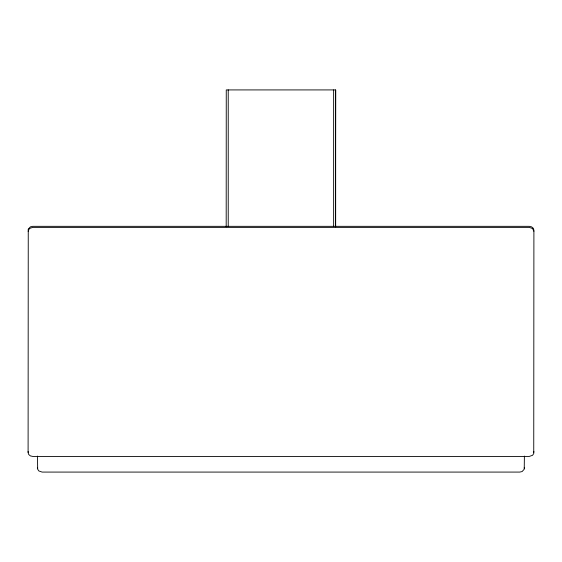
<?xml version="1.0" encoding="UTF-8"?>
<svg xmlns="http://www.w3.org/2000/svg" width="562" height="562" viewBox="0 0 562 562"><rect width="100%" height="100%" fill="white"/><g stroke="black" fill="none" stroke-linecap="round" stroke-linejoin="round"><path stroke-width="0.84" d="M28.1 231.228L29.449 228.509L32.701 227.385L529.299 227.385L532.551 228.509L533.9 231.228M524.234 468.322L524.388 467.324M533.745 452.522L533.9 451.532M226.191 226.76L226.261 89.92L335.669 89.92L335.662 226.753M335.662 89.941L335.458 226.753M37.499 467.324L37.661 468.322M28.1 451.532L28.255 452.522M524.388 456.07L524.234 469.235L522.084 471.567L519.787 472.08L42.101 472.08L38.848 470.956L37.661 469.235L37.499 456.07M333.631 89.92L333.631 226.542M228.228 89.92L228.228 226.556M28.255 229.177L28.1 452.586L28.718 454.503L30.404 455.908L32.701 456.421L529.299 456.421L532.551 455.297L533.745 453.576L533.9 230.174L533.282 228.256L531.596 226.851L529.299 226.331L32.701 226.331L30.404 226.851L28.255 229.177"/></g></svg>
